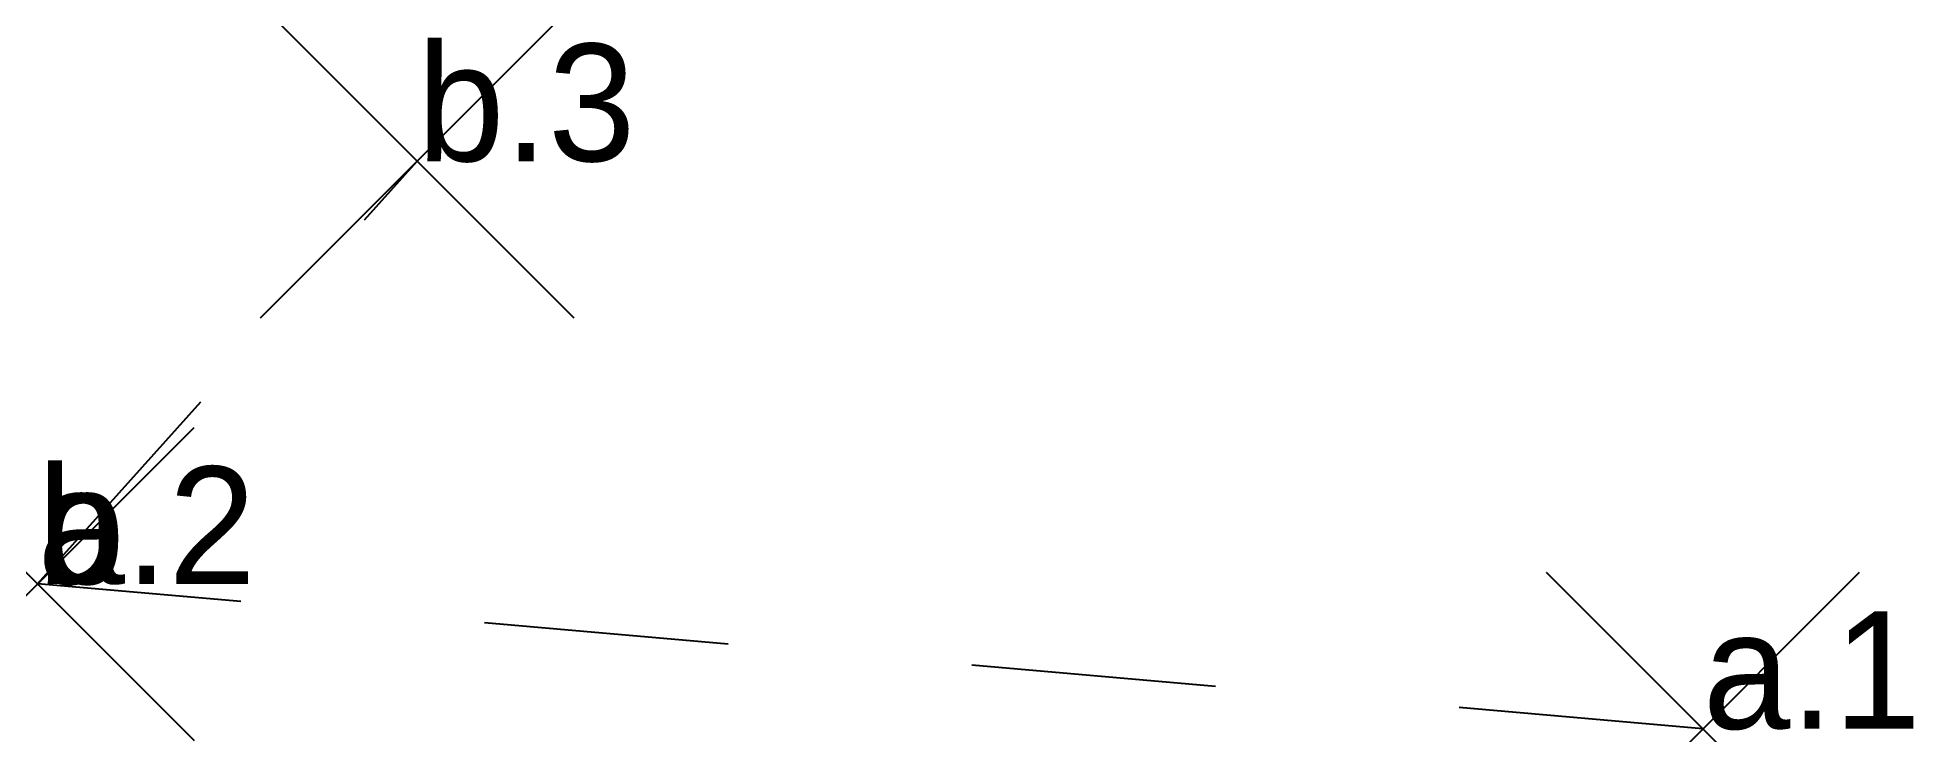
# Model space of a CAD drawing. Extents: x -8.51 to 1.08, y -0.01 to 3.53.
import ezdxf

# ---------------------------------------------------------------- set-up
doc = ezdxf.new("R2010")
doc.units = 0
doc.header["$PDMODE"] = 3
doc.header["$PDSIZE"] = 0.8
doc.linetypes.add('DASHED', pattern=[2.5, 1.25, -1.25])
for name, color, linetype in [('Surface', 5, 'DASHED'), ('SurfaceLabels', 7, 'CONTINUOUS'), ('SurfaceStations', 7, 'CONTINUOUS')]:
    doc.layers.add(name, color=color, linetype=linetype)

msp = doc.modelspace()

# ---------------------------------------------------------------- linework, layer by layer
at = {"layer": 'Surface'}
for p, q in [((-8.51, 0.74, -4.16), (-6.57, 2.9, -3.39)), ((0, 0), (-8.51, 0.74, -4.16))]:
    msp.add_line(p, q, dxfattribs=at)
at = {"layer": 'SurfaceStations'}
for p in [(-6.57, 2.9, -3.39), (-8.51, 0.74, -4.16), (-8.51, 0.74, -4.16), (0, 0)]:
    msp.add_point(p, dxfattribs=at)

# ---------------------------------------------------------------- texts
at = {"layer": 'SurfaceLabels'}
for s, p in [('b.3', (-6.57, 2.9, -3.39)), ('a.2', (-8.51, 0.74, -4.16)), ('b.2', (-8.51, 0.74, -4.16)), ('a.1', (0, 0))]:
    msp.add_text(s, height=0.6, dxfattribs=at).set_placement(p)

doc.saveas('drawing.dxf')
